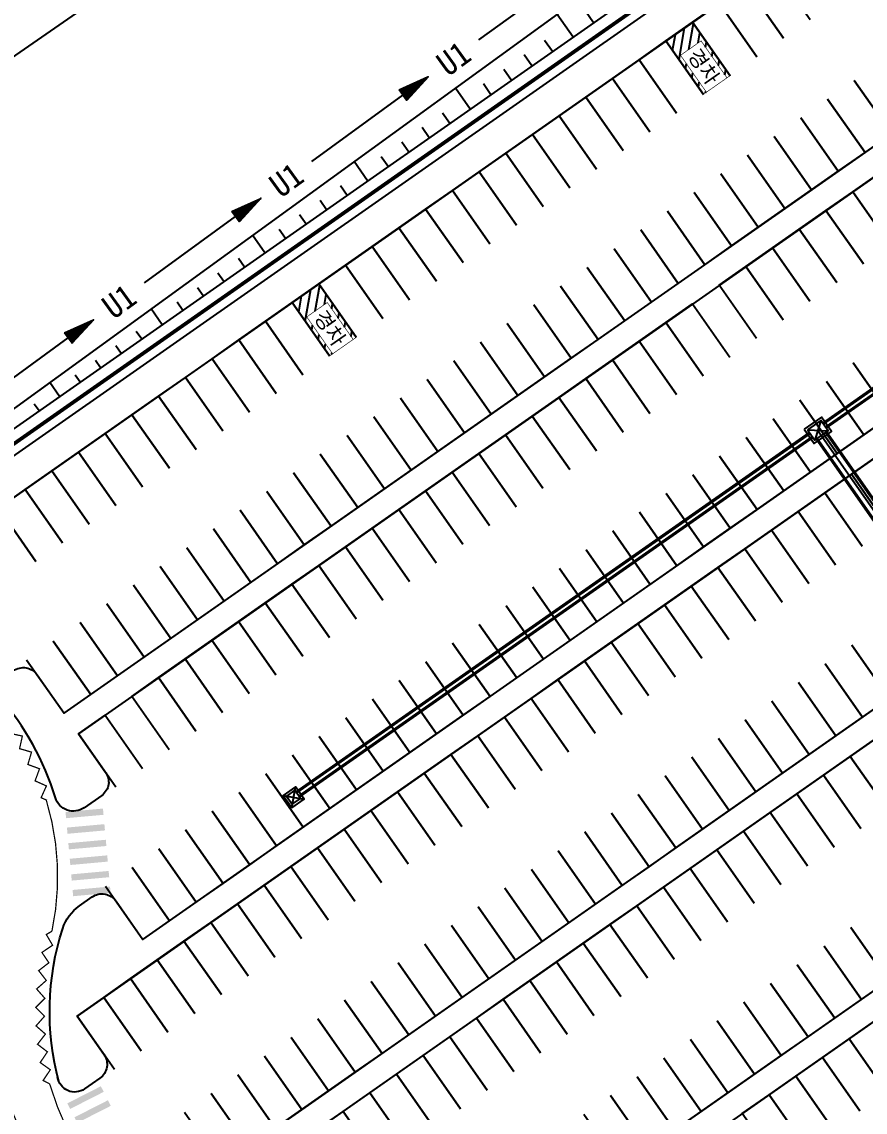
# Model space of a CAD drawing. Header units: millimetres. Extents: x 152904052 to 153933663, y 538271515 to 539240469.
# Drawn here: x 153248446 to 153315721, y 538825339 to 538912353 of the extents above; entities that cross this region are included whole.
import ezdxf
from ezdxf.enums import TextEntityAlignment as Align

# ---------------------------------------------------------------- set-up
doc = ezdxf.new("R2010")
doc.units = ezdxf.units.MM
doc.set_wipeout_variables(frame=1)
doc.layers.add('SCHM', color=9, linetype='Continuous')
doc.layers.add('TEXT', color=7, linetype='Continuous')
doc.styles.add('IIAC FONT', font='GulimChe.ttf')

msp = doc.modelspace()

# ---------------------------------------------------------------- hatches: boundary and pattern name
at = {"layer": 'SCHM'}
h = msp.add_hatch(dxfattribs=at)
h.set_pattern_fill('ANSI31', color=256, scale=200, angle=35)
h.set_pattern_definition([(80, (122998207.97, 494629854.2), (-625.352923, 110.266593), [])])
h.paths.add_polyline_path([(153301957.8, 538912313.5), (153299828, 538910822.2), (153302810.6, 538906562.6), (153303056.3, 538906734.7), (153300991.5, 538909683.7), (153302629.8, 538910830.8), (153304694.7, 538907881.9), (153304940.4, 538908053.9)])
h = msp.add_hatch(dxfattribs=at)
h.set_pattern_fill('ANSI31', color=256, scale=200, angle=35)
h.set_pattern_definition([(80, (122968390.83, 494608976.04), (-625.352923, 110.266593), [])])
h.paths.add_polyline_path([(153272140.7, 538891435.3), (153270010.9, 538889944), (153272993.5, 538885684.4), (153273239.2, 538885856.5), (153271174.3, 538888805.5), (153272812.6, 538889952.6), (153274877.5, 538887003.7), (153275123.3, 538887175.7)])

# ---------------------------------------------------------------- linework, layer by layer
for p, q in [((153297721.5, 538917728.3), (153218867.9, 538860469.1)), ((153292413.9, 538911124.3), (153291137.4, 538912947.3)), ((153294052.2, 538912271.5), (153293404.1, 538913197.1)), ((153290775.6, 538909977.2), (153290147.2, 538910874.6)), ((153289137.3, 538908830), (153288518.8, 538909713.3)), ((153287499, 538907682.8), (153286890.3, 538908552.1)), ((153312329.6, 538880328), (153353287.2, 538909006.9)), ((153312616.4, 538879918.5), (153353574, 538908597.3)), ((153284222.4, 538905388.5), (153283044.5, 538907070.7)), ((153285860.7, 538906535.7), (153285261.9, 538907390.9)), ((153282584.1, 538904241.4), (153282005, 538905068.4)), ((153280945.8, 538903094.2), (153280376.6, 538903907.2)), ((153279307.5, 538901947.1), (153278748.1, 538902745.9)), ((153277669.2, 538900799.9), (153277119.7, 538901584.7)), ((153276030.9, 538899652.8), (153274951.6, 538901194.1)), ((153274392.6, 538898505.6), (153273862.8, 538899262.2)), ((153272754.3, 538897358.5), (153272234.4, 538898101)), ((153271116, 538896211.3), (153270605.9, 538896939.7)), ((153269477.7, 538895064.2), (153268977.5, 538895778.5)), ((153267839.4, 538893917), (153266858.7, 538895317.5)), ((153266201, 538892769.9), (153265720.6, 538893456)), ((153264562.7, 538891622.7), (153264092.2, 538892294.8)), ((153262924.4, 538890475.6), (153262463.7, 538891133.5)), ((153259647.8, 538888181.2), (153258765.8, 538889440.9)), ((153261286.1, 538889328.4), (153260835.3, 538889972.3)), ((153258009.5, 538887034.1), (153257578.4, 538887649.8)), ((153256371.2, 538885886.9), (153255950, 538886488.6)), ((153254732.9, 538884739.8), (153254321.5, 538885327.3)), ((153253094.6, 538883592.6), (153252693.1, 538884166.1)), ((153251456.3, 538882445.5), (153250672.9, 538883564.3)), ((153249818, 538881298.3), (153249436.2, 538881843.6)), ((153311264.7, 538879582.4), (153270307.1, 538850903.6)), ((153311551.5, 538879172.8), (153270593.9, 538850494)), ((153269975.5, 538849633.7), (153270270.2, 538851305)), ((153269975.5, 538849633.7), (153270270.2, 538851305)), ((153269287.2, 538850616.7), (153270958.5, 538850322)), ((153269287.2, 538850616.7), (153270958.5, 538850322))]:
    msp.add_line(p, q, dxfattribs=at)
at = {"layer": 'SCHM', "ltscale": 10}
for p, q in [((153312387, 538880246.1), (153353344.6, 538908924.9)), ((153312559, 538880000.4), (153353516.6, 538908679.2)), ((153311322.1, 538879500.5), (153270364.5, 538850821.6)), ((153311494.1, 538879254.7), (153270536.5, 538850575.9))]:
    msp.add_line(p, q, dxfattribs=at)
at = {"layer": 'SCHM', "const_width": 300}
msp.add_lwpolyline([(153283005.5, 538466034.4), (153077550.5, 538759454.5), (153361796.3, 538958485.6), (153516377.8, 538737720.2), (153499645.1, 538637137.3)], dxfattribs=at)
at = {"layer": 'SCHM', "ltscale": 0.0008}
for points in [[(153366376.8, 538951072.2), (153361816.9, 538957584.4), (153228090.6, 538863948.3, 0.834855), (153228502, 538863054.5, -0.1097295), (153240180.9, 538863442.7, 0.2017261), (153241696.6, 538863770.2), (153243176.3, 538864806.3), (153240193.7, 538869065.9), (153321798, 538926205.8)], [(153366166.1, 538934810.4), (153252959.3, 538855542.1), (153255095.8, 538852490.8, -0.4311951), (153254820.8, 538850617), (153253420.1, 538849636.2, -0.5104862), (153251124, 538850430.8, 0.1066809), (153246674.4, 538858456.7, -0.4461836), (153246853.5, 538859934.3), (153247760.5, 538860569.4, -0.4142136), (153249675.5, 538860231.8), (153251812.1, 538857180.4), (153365018.9, 538936448.7)], [(153251388.3, 538827791.3, -0.1425604), (153251709.2, 538840002.3, -0.1640605), (153253035.4, 538841803.3), (153254053.5, 538842516.2, -0.4146737), (153255969.7, 538842176.8), (153258106.3, 538839125.4), (153375572.7, 538921376.3), (153373436.1, 538924427.6, -1), (153375688.8, 538926005), (153381109.1, 538918264, -1), (153378856.4, 538916686.6), (153376719.9, 538919738), (153252864.1, 538833013.2), (153255000.7, 538829961.9, -0.4146737), (153254664.2, 538828045.1), (153253453, 538827197, -0.5576175), (153251304.2, 538828122, 0.5576175)]]:
    msp.add_lwpolyline(points, format="xyb", dxfattribs=at)
at = {"layer": 'SCHM'}
for points in [[(153072735.9, 538757304.1), (153301834.2, 538917720.4)], [(153309200, 538911036.5), (153306217.4, 538915296.1), (153308347.2, 538916787.4), (153311329.8, 538912527.8)], [(153284908, 538910905), (153292181, 538916182.9)], [(153307070.2, 538909545.2), (153304087.6, 538913804.8), (153306217.4, 538915296.1), (153309200, 538911036.5)], [(153304940.4, 538908053.9), (153301957.8, 538912313.5), (153304087.6, 538913804.8), (153307070.2, 538909545.2)], [(153302810.6, 538906562.6), (153299828, 538910822.2), (153301957.8, 538912313.5), (153304940.4, 538908053.9)], [(153300680.8, 538905071.3), (153297698.2, 538909330.9), (153299828, 538910822.2), (153302810.6, 538906562.6)], [(153298551, 538903580), (153295568.4, 538907839.6), (153297698.2, 538909330.9), (153300680.8, 538905071.3)], [(153314853.2, 538907670.3), (153317835.8, 538903410.7), (153319965.5, 538904902), (153316983, 538909161.6)], [(153296421.2, 538902088.7), (153293438.6, 538906348.3), (153295568.4, 538907839.6), (153298551, 538903580)], [(153312723.4, 538906179), (153315706, 538901919.4), (153317835.8, 538903410.7), (153314853.2, 538907670.3)], [(153271567.3, 538901214), (153278840.4, 538906491.8)], [(153294291.4, 538900597.4), (153291308.8, 538904857), (153293438.6, 538906348.3), (153296421.2, 538902088.7)], [(153310593.6, 538904687.7), (153313576.2, 538900428.1), (153315706, 538901919.4), (153312723.4, 538906179)], [(153292161.6, 538899106.1), (153289179, 538903365.7), (153291308.8, 538904857), (153294291.4, 538900597.4)], [(153308463.8, 538903196.4), (153311446.4, 538898936.8), (153313576.2, 538900428.1), (153310593.6, 538904687.7)], [(153290031.8, 538897614.8), (153287049.2, 538901874.4), (153289179, 538903365.7), (153292161.6, 538899106.1)], [(153306334, 538901705.1), (153309316.6, 538897445.5), (153311446.4, 538898936.8), (153308463.8, 538903196.4)], [(153287902, 538896123.5), (153284919.4, 538900383.1), (153287049.2, 538901874.4), (153290031.8, 538897614.8)], [(153304204.2, 538900213.8), (153307186.8, 538895954.2), (153309316.6, 538897445.5), (153306334, 538901705.1)], [(153285772.2, 538894632.2), (153282789.6, 538898891.8), (153284919.4, 538900383.1), (153287902, 538896123.5)], [(153302074.4, 538898722.5), (153305057, 538894462.9), (153307186.8, 538895954.2), (153304204.2, 538900213.8)], [(153317705.9, 538894530.2), (153314723.3, 538898789.8), (153316853.1, 538900281.1), (153319835.7, 538896021.5)], [(153283642.4, 538893140.9), (153280659.8, 538897400.5), (153282789.6, 538898891.8), (153285772.2, 538894632.2)], [(153299944.6, 538897231.2), (153302927.2, 538892971.6), (153305057, 538894462.9), (153302074.4, 538898722.5)], [(153315576.1, 538893038.9), (153312593.5, 538897298.5), (153314723.3, 538898789.8), (153317705.9, 538894530.2)], [(153281512.6, 538891649.6), (153278530.1, 538895909.2), (153280659.8, 538897400.5), (153283642.4, 538893140.9)], [(153297814.8, 538895739.9), (153300797.4, 538891480.3), (153302927.2, 538892971.6), (153299944.6, 538897231.2)], [(153313446.3, 538891547.6), (153310463.7, 538895807.2), (153312593.5, 538897298.5), (153315576.1, 538893038.9)], [(153258226.7, 538891522.9), (153265490.1, 538896814.6)], [(153279382.9, 538890158.3), (153276400.3, 538894417.9), (153278530.1, 538895909.2), (153281512.6, 538891649.6)], [(153295685, 538894248.6), (153298667.6, 538889989), (153300797.4, 538891480.3), (153297814.8, 538895739.9)], [(153311316.5, 538890056.3), (153308333.9, 538894315.9), (153310463.7, 538895807.2), (153313446.3, 538891547.6)], [(153277253.1, 538888667), (153274270.5, 538892926.6), (153276400.3, 538894417.9), (153279382.9, 538890158.3)], [(153293555.2, 538892757.3), (153296537.8, 538888497.7), (153298667.6, 538889989), (153295685, 538894248.6)], [(153309186.7, 538888565), (153306204.1, 538892824.6), (153308333.9, 538894315.9), (153311316.5, 538890056.3)], [(153275123.3, 538887175.7), (153272140.7, 538891435.3), (153274270.5, 538892926.6), (153277253.1, 538888667)], [(153291425.4, 538891266), (153294408, 538887006.4), (153296537.8, 538888497.7), (153293555.2, 538892757.3)], [(153307056.9, 538887073.7), (153304074.3, 538891333.3), (153306204.1, 538892824.6), (153309186.7, 538888565)], [(153272993.5, 538885684.4), (153270010.9, 538889944), (153272140.7, 538891435.3), (153275123.3, 538887175.7)], [(153289295.6, 538889774.7), (153292278.2, 538885515.1), (153294408, 538887006.4), (153291425.4, 538891266)], [(153270863.7, 538884193.2), (153267881.1, 538888452.7), (153270010.9, 538889944), (153272993.5, 538885684.4)], [(153287165.8, 538888283.4), (153290148.4, 538884023.8), (153292278.2, 538885515.1), (153289295.6, 538889774.7)], [(153302797.3, 538884091.1), (153299814.7, 538888350.7), (153301944.5, 538889842), (153304927.1, 538885582.4)], [(153268733.9, 538882701.9), (153265751.3, 538886961.4), (153267881.1, 538888452.7), (153270863.7, 538884193.2)], [(153285036, 538886792.1), (153288018.6, 538882532.5), (153290148.4, 538884023.8), (153287165.8, 538888283.4)], [(153300667.6, 538882599.8), (153297685, 538886859.4), (153299814.7, 538888350.7), (153302797.3, 538884091.1)], [(153244876.5, 538881845.7), (153252149.5, 538887123.6)], [(153266604.1, 538881210.6), (153263621.5, 538885470.1), (153265751.3, 538886961.4), (153268733.9, 538882701.9)], [(153282906.2, 538885300.8), (153285888.8, 538881041.2), (153288018.6, 538882532.5), (153285036, 538886792.1)], [(153298537.8, 538881108.5), (153295555.2, 538885368.1), (153297685, 538886859.4), (153300667.6, 538882599.8)], [(153314758, 538885141.4), (153317740.6, 538880881.8), (153319870.4, 538882373.1), (153316887.8, 538886632.7)], [(153264474.3, 538879719.3), (153261491.7, 538883978.8), (153263621.5, 538885470.1), (153266604.1, 538881210.6)], [(153280776.4, 538883809.5), (153283759, 538879549.9), (153285888.8, 538881041.2), (153282906.2, 538885300.8)], [(153296408, 538879617.2), (153293425.4, 538883876.8), (153295555.2, 538885368.1), (153298537.8, 538881108.5)], [(153312628.2, 538883650.1), (153315610.8, 538879390.5), (153317740.6, 538880881.8), (153314758, 538885141.4)], [(153262344.5, 538878228), (153259361.9, 538882487.5), (153261491.7, 538883978.8), (153264474.3, 538879719.3)], [(153278646.6, 538882318.2), (153281629.2, 538878058.6), (153283759, 538879549.9), (153280776.4, 538883809.5)], [(153294278.2, 538878125.9), (153291295.6, 538882385.5), (153293425.4, 538883876.8), (153296408, 538879617.2)], [(153310498.4, 538882158.8), (153313481, 538877899.2), (153315610.8, 538879390.5), (153312628.2, 538883650.1)], [(153260214.7, 538876736.7), (153257232.1, 538880996.2), (153259361.9, 538882487.5), (153262344.5, 538878228)], [(153276516.8, 538880826.9), (153279499.4, 538876567.3), (153281629.2, 538878058.6), (153278646.6, 538882318.2)], [(153292148.4, 538876634.6), (153289165.8, 538880894.2), (153291295.6, 538882385.5), (153294278.2, 538878125.9)], [(153308368.6, 538880667.5), (153311351.2, 538876407.9), (153313481, 538877899.2), (153310498.4, 538882158.8)], [(153258084.9, 538875245.4), (153255102.3, 538879504.9), (153257232.1, 538880996.2), (153260214.7, 538876736.7)], [(153274387, 538879335.6), (153277369.6, 538875076), (153279499.4, 538876567.3), (153276516.8, 538880826.9)], [(153290018.6, 538875143.3), (153287036, 538879402.9), (153289165.8, 538880894.2), (153292148.4, 538876634.6)], [(153306238.8, 538879176.2), (153309221.4, 538874916.6), (153311351.2, 538876407.9), (153308368.6, 538880667.5)], [(153312186.2, 538880532.8), (153311694.9, 538878968)], [(153255955.1, 538873754.1), (153252972.5, 538878013.7), (153255102.3, 538879504.9), (153258084.9, 538875245.4)], [(153272257.3, 538877844.3), (153275239.8, 538873584.7), (153277369.6, 538875076), (153274387, 538879335.6)], [(153287888.8, 538873652), (153284906.2, 538877911.6), (153287036, 538879402.9), (153290018.6, 538875143.3)], [(153304109, 538877684.9), (153307091.6, 538873425.3), (153309221.4, 538874916.6), (153306238.8, 538879176.2)], [(153311121.3, 538879787.2), (153312759.8, 538879713.7)], [(153338194.1, 538841367.3), (153311809.6, 538879048.3)], [(153339029.6, 538841952.4), (153312645.1, 538879633.4)], [(153253825.3, 538872262.8), (153250842.7, 538876522.4), (153252972.5, 538878013.7), (153255955.1, 538873754.1)], [(153270127.5, 538876353), (153273110.1, 538872093.4), (153275239.8, 538873584.7), (153272257.3, 538877844.3)], [(153285759, 538872160.7), (153282776.4, 538876420.3), (153284906.2, 538877911.6), (153287888.8, 538873652)], [(153301979.2, 538876193.6), (153304961.8, 538871934), (153307091.6, 538873425.3), (153304109, 538877684.9)], [(153317610.7, 538872001.3), (153314628.1, 538876260.9), (153316757.9, 538877752.2), (153319740.5, 538873492.6)], [(153251695.5, 538870771.5), (153248712.9, 538875031.1), (153250842.7, 538876522.4), (153253825.3, 538872262.8)], [(153267997.7, 538874861.7), (153270980.3, 538870602.1), (153273110.1, 538872093.4), (153270127.5, 538876353)], [(153283629.2, 538870669.4), (153280646.6, 538874929), (153282776.4, 538876420.3), (153285759, 538872160.7)], [(153299849.4, 538874702.3), (153302832, 538870442.7), (153304961.8, 538871934), (153301979.2, 538876193.6)], [(153315480.9, 538870510), (153312498.4, 538874769.6), (153314628.1, 538876260.9), (153317610.7, 538872001.3)], [(153249565.7, 538869280.2), (153246583.1, 538873539.8), (153248712.9, 538875031.1), (153251695.5, 538870771.5)], [(153265867.9, 538873370.4), (153268850.5, 538869110.8), (153270980.3, 538870602.1), (153267997.7, 538874861.7)], [(153281499.4, 538869178.1), (153278516.8, 538873437.7), (153280646.6, 538874929), (153283629.2, 538870669.4)], [(153297719.6, 538873211), (153300702.2, 538868951.4), (153302832, 538870442.7), (153299849.4, 538874702.3)], [(153313351.2, 538869018.7), (153310368.6, 538873278.3), (153312498.4, 538874769.6), (153315480.9, 538870510)], [(153247435.9, 538867788.9), (153244453.3, 538872048.5), (153246583.1, 538873539.8), (153249565.7, 538869280.2)], [(153263738.1, 538871879.1), (153266720.7, 538867619.5), (153268850.5, 538869110.8), (153265867.9, 538873370.4)], [(153279369.6, 538867686.8), (153276387, 538871946.4), (153278516.8, 538873437.7), (153281499.4, 538869178.1)], [(153295589.8, 538871719.7), (153298572.4, 538867460.1), (153300702.2, 538868951.4), (153297719.6, 538873211)], [(153311221.4, 538867527.4), (153308238.8, 538871787), (153310368.6, 538873278.3), (153313351.2, 538869018.7)], [(153261608.3, 538870387.8), (153264590.9, 538866128.2), (153266720.7, 538867619.5), (153263738.1, 538871879.1)], [(153277239.8, 538866195.5), (153274257.2, 538870455.1), (153276387, 538871946.4), (153279369.6, 538867686.8)], [(153293460, 538870228.4), (153296442.6, 538865968.8), (153298572.4, 538867460.1), (153295589.8, 538871719.7)], [(153309091.6, 538866036.1), (153306109, 538870295.7), (153308238.8, 538871787), (153311221.4, 538867527.4)], [(153259478.5, 538868896.5), (153262461.1, 538864636.9), (153264590.9, 538866128.2), (153261608.3, 538870387.8)], [(153275110, 538864704.2), (153272127.4, 538868963.8), (153274257.2, 538870455.1), (153277239.8, 538866195.5)], [(153306961.8, 538864544.8), (153303979.2, 538868804.4), (153306109, 538870295.7), (153309091.6, 538866036.1)], [(153291330.2, 538868737.1), (153294312.8, 538864477.5), (153296442.6, 538865968.8), (153293460, 538870228.4)], [(153257348.7, 538867405.2), (153260331.3, 538863145.6), (153262461.1, 538864636.9), (153259478.5, 538868896.5)], [(153272980.2, 538863212.9), (153269997.6, 538867472.5), (153272127.4, 538868963.8), (153275110, 538864704.2)], [(153289200.4, 538867245.8), (153292183, 538862986.2), (153294312.8, 538864477.5), (153291330.2, 538868737.1)], [(153304832, 538863053.5), (153301849.4, 538867313.1), (153303979.2, 538868804.4), (153306961.8, 538864544.8)], [(153255218.9, 538865913.9), (153258201.5, 538861654.3), (153260331.3, 538863145.6), (153257348.7, 538867405.2)], [(153270850.4, 538861721.6), (153267867.8, 538865981.2), (153269997.6, 538867472.5), (153272980.2, 538863212.9)], [(153287070.6, 538865754.5), (153290053.2, 538861494.9), (153292183, 538862986.2), (153289200.4, 538867245.8)], [(153302702.2, 538861562.2), (153299719.6, 538865821.8), (153301849.4, 538867313.1), (153304832, 538863053.5)], [(153253089.1, 538864422.6), (153256071.7, 538860163), (153258201.5, 538861654.3), (153255218.9, 538865913.9)], [(153268720.6, 538860230.3), (153265738, 538864489.9), (153267867.8, 538865981.2), (153270850.4, 538861721.6)], [(153284940.9, 538864263.2), (153287923.5, 538860003.6), (153290053.2, 538861494.9), (153287070.6, 538865754.5)], [(153300572.4, 538860070.9), (153297589.8, 538864330.5), (153299719.6, 538865821.8), (153302702.2, 538861562.2)], [(153250959.3, 538862931.3), (153253941.9, 538858671.7), (153256071.7, 538860163), (153253089.1, 538864422.6)], [(153266590.8, 538858739), (153263608.2, 538862998.6), (153265738, 538864489.9), (153268720.6, 538860230.3)], [(153282811.1, 538862771.9), (153285793.7, 538858512.3), (153287923.5, 538860003.6), (153284940.9, 538864263.2)], [(153298442.6, 538858579.6), (153295460, 538862839.2), (153297589.8, 538864330.5), (153300572.4, 538860070.9)], [(153314662.8, 538862612.5), (153317645.4, 538858352.9), (153319775.2, 538859844.2), (153316792.6, 538864103.8)], [(153248829.5, 538861440), (153251812.1, 538857180.4), (153253941.9, 538858671.7), (153250959.3, 538862931.3)], [(153264461, 538857247.7), (153261478.4, 538861507.3), (153263608.2, 538862998.6), (153266590.8, 538858739)], [(153280681.3, 538861280.6), (153283663.9, 538857021), (153285793.7, 538858512.3), (153282811.1, 538862771.9)], [(153296312.8, 538857088.3), (153293330.2, 538861347.9), (153295460, 538862839.2), (153298442.6, 538858579.6)], [(153312533, 538861121.2), (153315515.6, 538856861.6), (153317645.4, 538858352.9), (153314662.8, 538862612.5)], [(153262331.2, 538855756.4), (153259348.6, 538860016), (153261478.4, 538861507.3), (153264461, 538857247.7)], [(153278551.5, 538859789.3), (153281534.1, 538855529.7), (153283663.9, 538857021), (153280681.3, 538861280.6)], [(153294183, 538855597), (153291200.4, 538859856.6), (153293330.2, 538861347.9), (153296312.8, 538857088.3)], [(153310403.2, 538859629.9), (153313385.8, 538855370.3), (153315515.6, 538856861.6), (153312533, 538861121.2)], [(153260201.4, 538854265.1), (153257218.8, 538858524.7), (153259348.6, 538860016), (153262331.2, 538855756.4)], [(153292053.2, 538854105.7), (153289070.6, 538858365.3), (153291200.4, 538859856.6), (153294183, 538855597)], [(153276421.7, 538858298), (153279404.3, 538854038.4), (153281534.1, 538855529.7), (153278551.5, 538859789.3)], [(153308273.4, 538858138.6), (153311256, 538853879), (153313385.8, 538855370.3), (153310403.2, 538859629.9)], [(153274291.9, 538856806.7), (153277274.5, 538852547.1), (153279404.3, 538854038.4), (153276421.7, 538858298)], [(153289923.4, 538852614.4), (153286940.8, 538856874), (153289070.6, 538858365.3), (153292053.2, 538854105.7)], [(153306143.6, 538856647.3), (153309126.2, 538852387.7), (153311256, 538853879), (153308273.4, 538858138.6)], [(153255941.9, 538851282.5), (153252959.3, 538855542.1), (153255089, 538857033.4), (153258071.6, 538852773.8)], [(153272162.1, 538855315.4), (153275144.7, 538851055.8), (153277274.5, 538852547.1), (153274291.9, 538856806.7)], [(153287793.6, 538851123.1), (153284811, 538855382.7), (153286940.8, 538856874), (153289923.4, 538852614.4)], [(153304013.8, 538855156), (153306996.4, 538850896.4), (153309126.2, 538852387.7), (153306143.6, 538856647.3)], [(153270032.3, 538853824.1), (153273014.9, 538849564.5), (153275144.7, 538851055.8), (153272162.1, 538855315.4)], [(153285663.8, 538849631.8), (153282681.2, 538853891.4), (153284811, 538855382.7), (153287793.6, 538851123.1)], [(153301884, 538853664.7), (153304866.6, 538849405.1), (153306996.4, 538850896.4), (153304013.8, 538855156)], [(153317515.6, 538849472.4), (153314533, 538853732), (153316662.8, 538855223.3), (153319645.4, 538850963.7)], [(153267902.5, 538852332.8), (153270885.1, 538848073.2), (153273014.9, 538849564.5), (153270032.3, 538853824.1)], [(153283534, 538848140.5), (153280551.4, 538852400.1), (153282681.2, 538853891.4), (153285663.8, 538849631.8)], [(153315385.8, 538847981.1), (153312403.2, 538852240.7), (153314533, 538853732), (153317515.6, 538849472.4)], [(153299754.2, 538852173.4), (153302736.8, 538847913.8), (153304866.6, 538849405.1), (153301884, 538853664.7)], [(153265772.7, 538850841.5), (153268755.3, 538846581.9), (153270885.1, 538848073.2), (153267902.5, 538852332.8)], [(153281404.2, 538846649.2), (153278421.6, 538850908.8), (153280551.4, 538852400.1), (153283534, 538848140.5)], [(153297624.5, 538850682.1), (153300607.1, 538846422.5), (153302736.8, 538847913.8), (153299754.2, 538852173.4)], [(153313256, 538846489.8), (153310273.4, 538850749.4), (153312403.2, 538852240.7), (153315385.8, 538847981.1)], [(153263642.9, 538849350.2), (153266625.5, 538845090.6), (153268755.3, 538846581.9), (153265772.7, 538850841.5)], [(153279274.4, 538845157.9), (153276291.8, 538849417.5), (153278421.6, 538850908.8), (153281404.2, 538846649.2)], [(153295494.7, 538849190.8), (153298477.3, 538844931.2), (153300607.1, 538846422.5), (153297624.5, 538850682.1)], [(153311126.2, 538844998.5), (153308143.6, 538849258.1), (153310273.4, 538850749.4), (153313256, 538846489.8)], [(153277144.6, 538843666.6), (153274162, 538847926.2), (153276291.8, 538849417.5), (153279274.4, 538845157.9)], [(153261513.1, 538847858.9), (153264495.7, 538843599.3), (153266625.5, 538845090.6), (153263642.9, 538849350.2)], [(153293364.9, 538847699.5), (153296347.5, 538843439.9), (153298477.3, 538844931.2), (153295494.7, 538849190.8)], [(153308996.4, 538843507.2), (153306013.8, 538847766.8), (153308143.6, 538849258.1), (153311126.2, 538844998.5)], [(153259383.3, 538846367.6), (153262365.9, 538842108), (153264495.7, 538843599.3), (153261513.1, 538847858.9)], [(153275014.8, 538842175.3), (153272032.2, 538846434.9), (153274162, 538847926.2), (153277144.6, 538843666.6)], [(153291235.1, 538846208.2), (153294217.7, 538841948.6), (153296347.5, 538843439.9), (153293364.9, 538847699.5)], [(153306866.6, 538842015.9), (153303884, 538846275.5), (153306013.8, 538847766.8), (153308996.4, 538843507.2)], [(153257253.5, 538844876.3), (153260236.1, 538840616.7), (153262365.9, 538842108), (153259383.3, 538846367.6)], [(153272885, 538840684), (153269902.4, 538844943.6), (153272032.2, 538846434.9), (153275014.8, 538842175.3)], [(153289105.3, 538844716.9), (153292087.9, 538840457.3), (153294217.7, 538841948.6), (153291235.1, 538846208.2)], [(153304736.8, 538840524.6), (153301754.2, 538844784.2), (153303884, 538846275.5), (153306866.6, 538842015.9)], [(153255123.7, 538843385), (153258106.3, 538839125.4), (153260236.1, 538840616.7), (153257253.5, 538844876.3)], [(153270755.2, 538839192.7), (153267772.6, 538843452.3), (153269902.4, 538844943.6), (153272885, 538840684)], [(153286975.5, 538843225.6), (153289958.1, 538838966), (153292087.9, 538840457.3), (153289105.3, 538844716.9)], [(153302607, 538839033.3), (153299624.4, 538843292.9), (153301754.2, 538844784.2), (153304736.8, 538840524.6)], [(153268625.5, 538837701.4), (153265642.9, 538841961), (153267772.6, 538843452.3), (153270755.2, 538839192.7)], [(153300477.2, 538837542), (153297494.6, 538841801.6), (153299624.4, 538843292.9), (153302607, 538839033.3)], [(153284845.7, 538841734.3), (153287828.3, 538837474.7), (153289958.1, 538838966), (153286975.5, 538843225.6)], [(153266495.7, 538836210.1), (153263513.1, 538840469.7), (153265642.9, 538841961), (153268625.5, 538837701.4)], [(153282715.9, 538840243), (153285698.5, 538835983.4), (153287828.3, 538837474.7), (153284845.7, 538841734.3)], [(153298347.4, 538836050.7), (153295364.8, 538840310.3), (153297494.6, 538841801.6), (153300477.2, 538837542)], [(153314567.6, 538840083.6), (153317550.2, 538835824), (153319680, 538837315.3), (153316697.4, 538841574.9)], [(153264365.9, 538834718.8), (153261383.3, 538838978.4), (153263513.1, 538840469.7), (153266495.7, 538836210.1)], [(153280586.1, 538838751.7), (153283568.7, 538834492.1), (153285698.5, 538835983.4), (153282715.9, 538840243)], [(153296217.6, 538834559.4), (153293235, 538838819), (153295364.8, 538840310.3), (153298347.4, 538836050.7)], [(153312437.9, 538838592.3), (153315420.4, 538834332.7), (153317550.2, 538835824), (153314567.6, 538840083.6)], [(153262236.1, 538833227.5), (153259253.5, 538837487.1), (153261383.3, 538838978.4), (153264365.9, 538834718.8)], [(153278456.3, 538837260.4), (153281438.9, 538833000.8), (153283568.7, 538834492.1), (153280586.1, 538838751.7)], [(153294087.8, 538833068.1), (153291105.2, 538837327.7), (153293235, 538838819), (153296217.6, 538834559.4)], [(153310308.1, 538837101), (153313290.7, 538832841.4), (153315420.4, 538834332.7), (153312437.9, 538838592.3)], [(153260106.3, 538831736.2), (153257123.7, 538835995.8), (153259253.5, 538837487.1), (153262236.1, 538833227.5)], [(153276326.5, 538835769.1), (153279309.1, 538831509.5), (153281438.9, 538833000.8), (153278456.3, 538837260.4)], [(153291958, 538831576.8), (153288975.4, 538835836.4), (153291105.2, 538837327.7), (153294087.8, 538833068.1)], [(153308178.3, 538835609.7), (153311160.9, 538831350.1), (153313290.7, 538832841.4), (153310308.1, 538837101)], [(153257976.5, 538830244.9), (153254993.9, 538834504.5), (153257123.7, 538835995.8), (153260106.3, 538831736.2)], [(153274196.7, 538834277.8), (153277179.3, 538830018.2), (153279309.1, 538831509.5), (153276326.5, 538835769.1)], [(153289828.2, 538830085.5), (153286845.6, 538834345.1), (153288975.4, 538835836.4), (153291958, 538831576.8)], [(153306048.5, 538834118.4), (153309031.1, 538829858.8), (153311160.9, 538831350.1), (153308178.3, 538835609.7)], [(153255846.7, 538828753.6), (153252864.1, 538833013.2), (153254993.9, 538834504.5), (153257976.5, 538830244.9)], [(153272066.9, 538832786.5), (153275049.5, 538828526.9), (153277179.3, 538830018.2), (153274196.7, 538834277.8)], [(153287698.4, 538828594.2), (153284715.8, 538832853.8), (153286845.6, 538834345.1), (153289828.2, 538830085.5)], [(153303918.7, 538832627.1), (153306901.3, 538828367.5), (153309031.1, 538829858.8), (153306048.5, 538834118.4)], [(153285568.6, 538827102.9), (153282586, 538831362.5), (153284715.8, 538832853.8), (153287698.4, 538828594.2)], [(153269937.1, 538831295.2), (153272919.7, 538827035.6), (153275049.5, 538828526.9), (153272066.9, 538832786.5)], [(153301788.9, 538831135.8), (153304771.5, 538826876.2), (153306901.3, 538828367.5), (153303918.7, 538832627.1)], [(153317420.4, 538826943.5), (153314437.8, 538831203.1), (153316567.6, 538832694.4), (153319550.2, 538828434.8)], [(153267807.3, 538829803.9), (153270789.9, 538825544.3), (153272919.7, 538827035.6), (153269937.1, 538831295.2)], [(153283438.8, 538825611.6), (153280456.3, 538829871.2), (153282586, 538831362.5), (153285568.6, 538827102.9)], [(153299659.1, 538829644.5), (153302641.7, 538825384.9), (153304771.5, 538826876.2), (153301788.9, 538831135.8)], [(153315290.6, 538825452.2), (153312308, 538829711.8), (153314437.8, 538831203.1), (153317420.4, 538826943.5)], [(153265677.5, 538828312.6), (153268660.1, 538824053), (153270789.9, 538825544.3), (153267807.3, 538829803.9)], [(153281309.1, 538824120.3), (153278326.5, 538828379.9), (153280456.3, 538829871.2), (153283438.8, 538825611.6)], [(153297529.3, 538828153.2), (153300511.9, 538823893.6), (153302641.7, 538825384.9), (153299659.1, 538829644.5)], [(153313160.8, 538823960.9), (153310178.2, 538828220.5), (153312308, 538829711.8), (153315290.6, 538825452.2)], [(153263547.7, 538826821.3), (153266530.3, 538822561.7), (153268660.1, 538824053), (153265677.5, 538828312.6)], [(153279179.3, 538822629), (153276196.7, 538826888.6), (153278326.5, 538828379.9), (153281309.1, 538824120.3)], [(153295399.5, 538826661.9), (153298382.1, 538822402.3), (153300511.9, 538823893.6), (153297529.3, 538828153.2)], [(153311031, 538822469.6), (153308048.4, 538826729.2), (153310178.2, 538828220.5), (153313160.8, 538823960.9)], [(153261417.9, 538825330), (153264400.5, 538821070.4), (153266530.3, 538822561.7), (153263547.7, 538826821.3)], [(153277049.5, 538821137.7), (153274066.9, 538825397.3), (153276196.7, 538826888.6), (153279179.3, 538822629)], [(153293269.7, 538825170.6), (153296252.3, 538820911), (153298382.1, 538822402.3), (153295399.5, 538826661.9)], [(153308901.2, 538820978.3), (153305918.6, 538825237.9), (153308048.4, 538826729.2), (153311031, 538822469.6)], [(153274919.7, 538819646.4), (153271937.1, 538823906), (153274066.9, 538825397.3), (153277049.5, 538821137.7)]]:
    msp.add_lwpolyline(points, dxfattribs=at)
at = {"layer": 'SCHM', "const_width": 50}
for points in [[(153304940.4, 538908053.9), (153301957.8, 538912313.5), (153299828, 538910822.2), (153302810.6, 538906562.6), (153303056.3, 538906734.7), (153300991.5, 538909683.7), (153302629.8, 538910830.8), (153304694.7, 538907881.9)], [(153303056.3, 538906734.7), (153304694.7, 538907881.9), (153302629.8, 538910830.8), (153300991.5, 538909683.7)], [(153275123.3, 538887175.7), (153272140.7, 538891435.3), (153270010.9, 538889944), (153272993.5, 538885684.4), (153273239.2, 538885856.5), (153271174.3, 538888805.5), (153272812.6, 538889952.6), (153274877.5, 538887003.7)], [(153273239.2, 538885856.5), (153274877.5, 538887003.7), (153272812.6, 538889952.6), (153271174.3, 538888805.5)]]:
    msp.add_lwpolyline(points, close=True, dxfattribs=at)
at = {"layer": 'SCHM', "ltscale": 0.0008}
for points in [[(153255751.7, 538819561.8, -1), (153258004.4, 538821139.2), (153260140.9, 538818087.8), (153386126.5, 538906303.9), (153383990, 538909355.2, -1), (153386242.6, 538910932.6), (153391662.9, 538903191.6, -1), (153389410.3, 538901614.2), (153387273.7, 538904665.6), (153261288.1, 538816449.5), (153263424.7, 538813398.2, -1), (153261172, 538811820.9)], [(153266305.5, 538804489.4, -1), (153268558.2, 538806066.8), (153270694.7, 538803015.4), (153396680.3, 538891231.5), (153394543.8, 538894282.8, -1), (153396796.4, 538895860.2), (153402216.7, 538888119.2, -1), (153399964.1, 538886541.8), (153397827.5, 538889593.2), (153271841.9, 538801377.1), (153273978.5, 538798325.8, -1), (153271725.8, 538796748.5)]]:
    msp.add_lwpolyline(points, format="xyb", close=True, dxfattribs=at)
at = {"layer": 'SCHM'}
for points in [[(153278540.7, 538906919.9), (153280841.3, 538907954.6), (153280855.1, 538907964.3), (153279158.1, 538906096.9), (153279144.3, 538906087.2), (153278540.7, 538906919.9)], [(153278630.4, 538906879.9), (153280648, 538907819.2), (153279137.4, 538906185.3), (153278630.4, 538906879.9)], [(153278700.9, 538906867.5), (153280440.8, 538907674.2), (153279126.3, 538906259.9), (153278700.9, 538906867.5)], [(153278781, 538906841.2), (153280243.4, 538907515.4), (153279152.5, 538906340), (153278781, 538906841.2)], [(153278851.4, 538906828.8), (153280036.2, 538907370.3), (153279141.5, 538906414.5), (153278851.4, 538906828.8)], [(153278931.5, 538906802.6), (153279829.1, 538907225.3), (153279153.9, 538906485), (153278931.5, 538906802.6)], [(153278988.1, 538906780.5), (153279631.6, 538907066.4), (153279156.6, 538906569.2), (153278988.1, 538906780.5)], [(153279082, 538906763.9), (153279424.5, 538906921.4), (153279169.1, 538906639.6), (153279082, 538906763.9)], [(153279138.7, 538906741.8), (153279217.4, 538906776.4), (153279158, 538906714.2), (153279138.7, 538906741.8)], [(153265200.1, 538897228.9), (153267500.7, 538898263.6), (153267514.5, 538898273.2), (153265807.8, 538896419.7), (153265794, 538896410), (153265200.1, 538897228.9)], [(153265289.8, 538897188.8), (153267307.4, 538898128.2), (153265796.8, 538896494.3), (153265289.8, 538897188.8)], [(153265360.3, 538897176.4), (153267100.2, 538897983.2), (153265785.7, 538896568.8), (153265360.3, 538897176.4)], [(153265440.4, 538897150.2), (153266902.8, 538897824.3), (153265811.9, 538896648.9), (153265440.4, 538897150.2)], [(153265510.8, 538897137.8), (153266695.6, 538897679.3), (153265800.9, 538896723.5), (153265510.8, 538897137.8)], [(153265590.9, 538897111.5), (153266488.5, 538897534.3), (153265813.3, 538896793.9), (153265590.9, 538897111.5)], [(153265647.5, 538897089.4), (153266281.4, 538897389.2), (153265816, 538896878.2), (153265647.5, 538897089.4)], [(153265731.8, 538897086.7), (153266083.9, 538897230.4), (153265828.5, 538896948.6), (153265731.8, 538897086.7)], [(153265798.1, 538897050.8), (153265876.8, 538897085.3), (153265817.4, 538897023.2), (153265798.1, 538897050.8)], [(153251859.4, 538887537.8), (153254160.1, 538888572.5), (153254173.9, 538888582.2), (153252467.2, 538886728.6), (153252453.4, 538886719), (153251859.4, 538887537.8)], [(153251949.2, 538887497.8), (153253966.7, 538888437.2), (153252456.1, 538886803.2), (153251949.2, 538887497.8)], [(153252019.7, 538887485.4), (153253759.6, 538888292.1), (153252445.1, 538886877.8), (153252019.7, 538887485.4)], [(153252090.1, 538887473), (153253552.5, 538888147.1), (153252471.3, 538886957.9), (153252090.1, 538887473)], [(153252170.2, 538887446.7), (153253355, 538887988.2), (153252460.3, 538887032.5), (153252170.2, 538887446.7)], [(153252240.6, 538887434.3), (153253147.9, 538887843.2), (153252472.7, 538887102.9), (153252240.6, 538887434.3)], [(153252306.9, 538887398.4), (153252940.8, 538887698.2), (153252475.4, 538887187.1), (153252306.9, 538887398.4)], [(153252391.2, 538887395.7), (153252733.6, 538887553.1), (153252478.2, 538887271.4), (153252391.2, 538887395.7)], [(153252457.4, 538887359.8), (153252536.2, 538887394.3), (153252476.8, 538887332.1), (153252457.4, 538887359.8)], [(153310842.8, 538879836.3), (153311645.8, 538878689.5), (153313038.3, 538879664.6), (153312235.3, 538880811.4)], [(153311121.3, 538879787.2), (153311694.9, 538878968), (153312759.8, 538879713.7), (153312186.2, 538880532.8)], [(153269975.5, 538849633.7), (153270958.5, 538850322), (153270270.2, 538851305), (153269287.2, 538850616.7)], [(153270024.6, 538849912.2), (153270679.9, 538850371.1), (153270221.1, 538851026.4), (153269565.7, 538850567.6)]]:
    msp.add_lwpolyline(points, close=True, dxfattribs=at)
at = {"layer": 'SCHM', "ltscale": 10}
for points in [[(153338284.2, 538841430.4), (153311899.7, 538879111.4)], [(153338939.5, 538841889.3), (153312555, 538879570.3)]]:
    msp.add_lwpolyline(points, dxfattribs=at)
at = {"layer": 'SCHM', "ltscale": 5, "flags": 128}
msp.add_lwpolyline([(153311940.5, 538879750.4), (153368437.8, 538799063.9)], dxfattribs=at)
at = {"layer": 'SCHM', "ltscale": 0.005}
for points in [[(153246110, 538857962.8, 100, 100, 0), (153246771.4, 538857751.1, 100, 100, 0), (153246691.9, 538856725.8, 100, 100, 0), (153247671.6, 538856582.6, 100, 100, 0), (153247521.5, 538855565.2, 100, 100, 0), (153248489, 538855354.7, 100, 100, 0), (153248269, 538854350.1, 100, 100, 0), (153249219.7, 538854073.4, 100, 100, 0), (153248931, 538853086.4, 100, 100, 0), (153249860.3, 538852744.8, 100, 100, 0), (153249504.2, 538851780, 100, 100, 0), (153250407.7, 538851375.1, 100, 100, 0), (153249985.9, 538850437.2, 100, 100, 0), (153250454.8, 538850226.3, 0, 0, 0)], [(153250662.9, 538827600.7, 100, 100, 0), (153250145.2, 538827870.1, 100, 100, 0), (153250719.5, 538828723.1, 100, 100, 0), (153249913.1, 538829301.2, 100, 100, 0), (153250487.5, 538830154.2, 100, 100, 0), (153249700.4, 538830759, 100, 100, 0), (153250328.3, 538831573.4, 100, 100, 0), (153249581.6, 538832227.4, 100, 100, 0), (153250260.3, 538833000, 100, 100, 0), (153249557.1, 538833700.5, 100, 100, 0), (153250284, 538834427.9, 100, 100, 0), (153249627.1, 538835172.1, 100, 100, 0), (153250399.1, 538835851.4, 100, 100, 0), (153249791.2, 538836636.1, 100, 100, 0), (153250605.2, 538837264.6, 100, 100, 0), (153250048.9, 538838086.7, 100, 100, 0), (153250901.5, 538838661.7, 100, 100, 0), (153250399, 538839517.7, 100, 100, 0), (153250848.6, 538839780.7, 0, 0, 0)]]:
    msp.add_lwpolyline(points, format="xyseb", dxfattribs=at)
at = {"layer": 'SCHM', "ltscale": 0.05, "const_width": 100}
for points in [[(153250848.6, 538839780.7, 0.1262971), (153250406.1, 538850213.7)], [(153250662.9, 538827600.7, 0.0570332), (153252998.9, 538822170), (153255130, 538819126.5)]]:
    msp.add_lwpolyline(points, format="xyb", dxfattribs=at)
at = {"layer": 'SCHM', "ltscale": 0.005, "const_width": 100}
msp.add_lwpolyline([(153255178.6, 538813842.4), (153249750.9, 538821593.9, -0.1235773), (153246275.5, 538830690.1, -0.1193613)], format="xyb", dxfattribs=at)
at = {"layer": 'SCHM'}
msp.add_polyline3d([(153262947.7, 538955131.6, 0), (153269937, 538944688.3, 0), (153271150, 538943048.3, 0), (153273345, 538942600.3, 0), (153279387, 538934543.3, 0), (153279581, 538932207.3, 0), (153278371, 538928862.3, 0), (153270607, 538923305.3, 0), (153268063, 538923656.3, 0), (153243080.1, 538906330.2, 0), (153180326.1, 538862256.2, 0), (153144925.2, 538837585.1, 0), (153073175.2, 538787006, 0), (153072420.2, 538785207, 0), (153064135.2, 538778733, 0), (153061114.2, 538777511, 0), (153058769.2, 538775923, 0), (153053747.2, 538773064, 0), (153030845.3, 538757424, 0), (152997701.3, 538734000.9, 0)], dxfattribs=at)
for points in [[(153251977.3, 538848799.8), (153254965, 538849070.9), (153251932.1, 538849297.8), (153254919.8, 538849568.8)], [(153252090.2, 538847554.9), (153255078, 538847826), (153252045.1, 538848052.9), (153255032.8, 538848323.9)], [(153252203.2, 538846310), (153255190.9, 538846581.1), (153252158, 538846808), (153255145.7, 538847079)], [(153252316.1, 538845065.1), (153255303.8, 538845336.2), (153252270.9, 538845563.1), (153255258.7, 538845834.1)], [(153252429, 538843820.3), (153255416.8, 538844091.3), (153252383.9, 538844318.2), (153255371.6, 538844589.3)], [(153252542, 538842575.4), (153255529.7, 538842846.4), (153252496.8, 538843073.3), (153255484.5, 538843344.4)], [(153252306.1, 538825599.5), (153254979.3, 538826961.1), (153252079.1, 538826045), (153254752.3, 538827406.6)], [(153252873.4, 538824485.6), (153255546.6, 538825847.3), (153252646.5, 538824931.2), (153255319.7, 538826292.8)]]:
    msp.add_solid(points, dxfattribs=at)

# ---------------------------------------------------------------- texts
at = {"layer": 'SCHM', "ltscale": 10, "style": 'IIAC FONT'}
for p in [(153282881.5, 538909434.6), (153269540.9, 538899743.6), (153256200.3, 538890052.6)]:
    msp.add_text('U1', height=1918.79, rotation=35.964482, dxfattribs=at).set_placement(p, align=Align.MIDDLE_CENTER)
at = {"layer": 'SCHM', "style": 'IIAC FONT'}
for p in [(153302843.1, 538908782.8), (153273025.9, 538887904.6)]:
    msp.add_text('경차', height=1200, rotation=305.000001, dxfattribs=at).set_placement(p, align=Align.MIDDLE_CENTER)

# ---------------------------------------------------------------- next in the draw order: wipeouts: each hides what was drawn before it
at = {"color": 1}
msp.add_wipeout([(153263992.3, 538903492.3), (153298396.7, 538927582.5), (153291513.8, 538937412.3), (153257109.4, 538913322.1)], dxfattribs=at).dxf.layer = 'TEXT'

doc.saveas('drawing.dxf')
